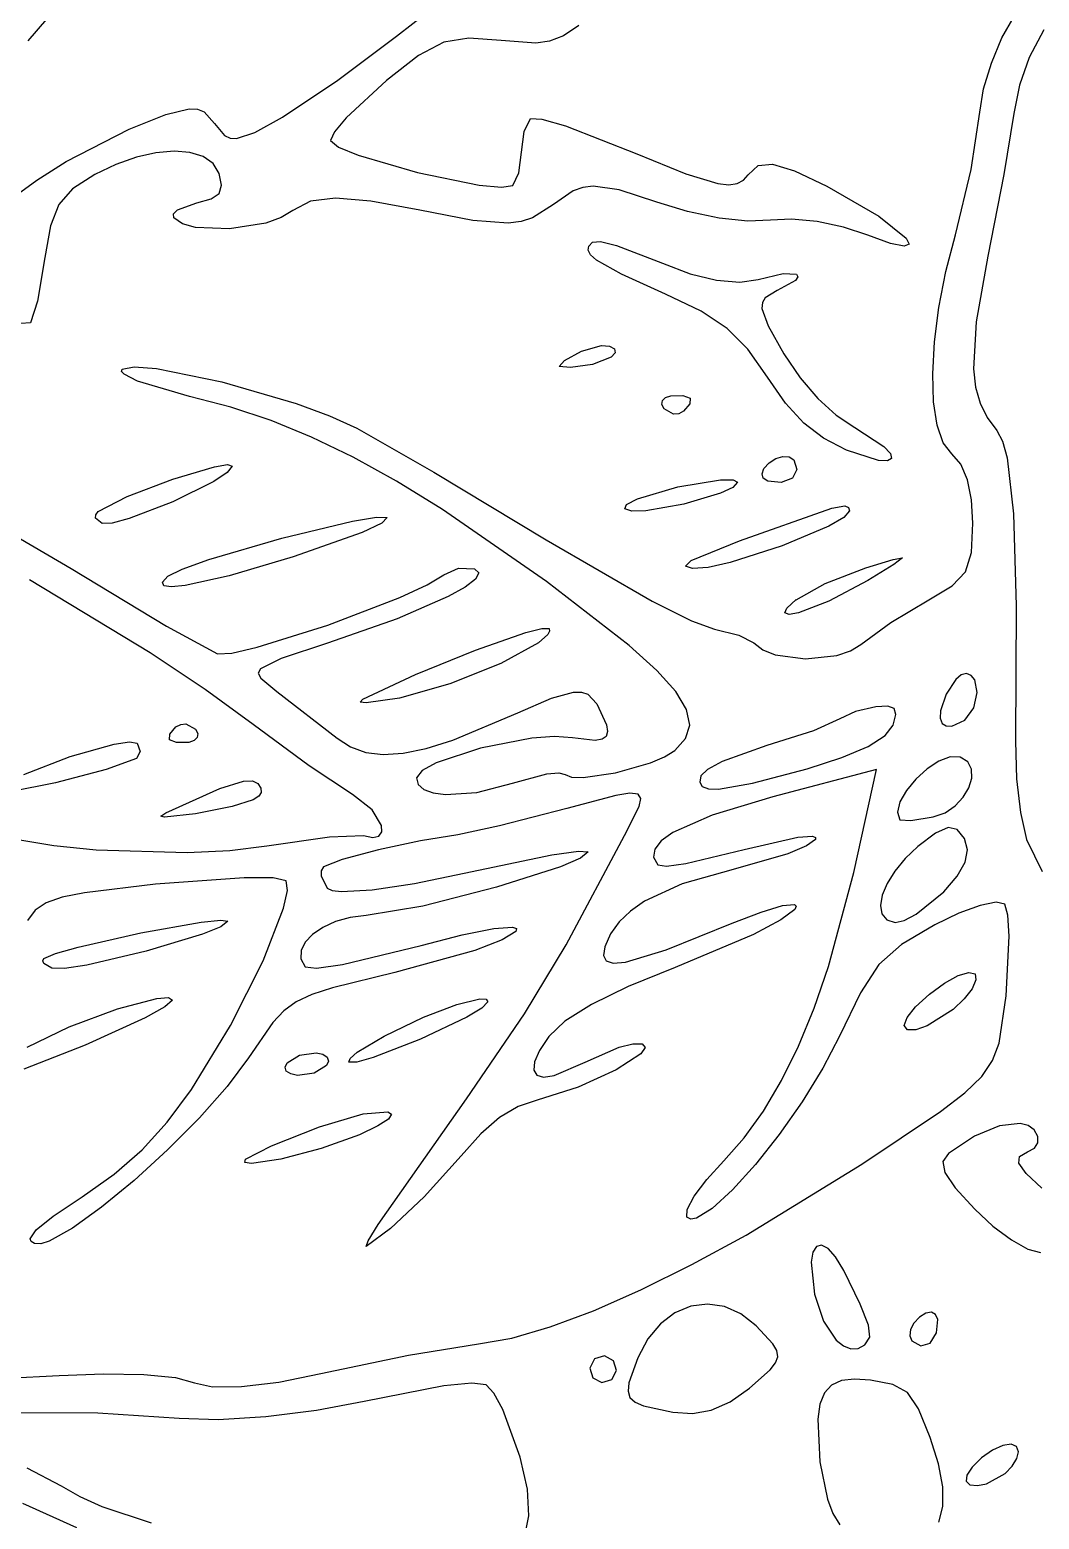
# Model space of a CAD drawing. Extents: x 9 to 1857, y 16 to 982.
# Drawn here: x 1386.2 to 1455.3, y 453.8 to 555.7 of the extents above; entities that cross this region are included whole.
import ezdxf

# ---------------------------------------------------------------- set-up
doc = ezdxf.new("R2010")
doc.units = 0

msp = doc.modelspace()

# ---------------------------------------------------------------- linework, layer by layer
at = {"layer": 'Layer 1'}
for p, q in [((1411.3149, 555.30193), (1413.550867, 557.020905)), ((1452.766241, 555.17572), (1453.6084, 556.63496)), ((1387.365025, 556.451355), (1386.086433, 554.97619)), ((1423.811121, 556.023428), (1422.748363, 555.328171)), ((1455.635574, 555.723432), (1454.631003, 553.84152)), ((1407.299337, 552.279354), (1411.3149, 555.30193)), ((1414.560375, 554.879704), (1412.840078, 553.964532)), ((1416.280709, 555.168376), (1414.560375, 554.879704)), ((1418.4916, 555.00218), (1416.280709, 555.168376)), ((1420.866445, 554.806285), (1418.4916, 555.00218)), ((1421.80769, 554.944476), (1420.866445, 554.806285)), ((1422.748363, 555.328171), (1421.80769, 554.944476)), ((1452.041625, 553.454986), (1452.766241, 555.17572)), ((1412.840078, 553.964532), (1410.6293, 552.25123)), ((1454.631003, 553.84152), (1453.953868, 551.944427)), ((1451.511822, 551.687574), (1452.041625, 553.454986)), ((1403.5291, 549.76119), (1407.299337, 552.279354)), ((1410.6293, 552.25123), (1407.88755, 549.703282)), ((1451.2541, 550.0883), (1451.511822, 551.687574)), ((1453.953868, 551.944427), (1453.5763, 549.99751)), ((1393.0219, 548.93363), (1395.529325, 549.939975)), ((1395.529325, 549.939975), (1397.14155, 550.325026)), ((1397.14155, 550.325026), (1397.705525, 550.290544)), ((1397.705525, 550.290544), (1398.157975, 550.107912)), ((1398.157975, 550.107912), (1398.878, 549.30776)), ((1401.62622, 548.701396), (1403.5291, 549.76119)), ((1407.88755, 549.703282), (1407.080403, 548.734764)), ((1420.063163, 548.770075), (1420.4971, 549.65669)), ((1420.4971, 549.65669), (1421.261581, 549.623822)), ((1421.261581, 549.623822), (1422.8892, 549.158531)), ((1450.666025, 546.178565), (1451.2541, 550.0883)), ((1453.5763, 549.99751), (1452.89875, 545.829668)), ((1388.719812, 546.709816), (1393.0219, 548.93363)), ((1398.878, 549.30776), (1399.552886, 548.499266)), ((1399.552886, 548.499266), (1399.933484, 548.317799)), ((1400.384887, 548.28895), (1401.62622, 548.701396)), ((1407.080403, 548.734764), (1406.8159, 548.14934)), ((1419.8816, 547.35228), (1420.063163, 548.770075)), ((1422.8892, 549.158531), (1427.7782, 547.24696)), ((1399.933484, 548.317799), (1400.384887, 548.28895)), ((1406.8159, 548.14934), (1407.354861, 547.705265)), ((1407.354861, 547.705265), (1408.698466, 547.151197)), ((1386.70158, 545.445695), (1388.719812, 546.709816)), ((1392.113519, 546.510257), (1390.6832, 545.81536)), ((1393.519517, 547.01006), (1392.113519, 546.510257)), ((1394.860685, 547.314407), (1393.519517, 547.01006)), ((1396.096513, 547.422932), (1394.860685, 547.314407)), ((1397.186488, 547.335274), (1396.096513, 547.422932)), ((1398.090102, 547.051068), (1397.186488, 547.335274)), ((1398.766842, 546.569952), (1398.090102, 547.051068)), ((1399.1762, 545.89156), (1398.766842, 546.569952)), ((1408.698466, 547.151197), (1412.7733, 545.966674)), ((1419.706875, 545.940174), (1419.8816, 547.35228)), ((1427.7782, 547.24696), (1431.123727, 545.864714)), ((1435.4004, 545.81329), (1436.067341, 546.440681)), ((1436.067341, 546.440681), (1437.05935, 546.538127)), ((1437.05935, 546.538127), (1438.568034, 546.077825)), ((1385.1177, 544.28354), (1386.70158, 545.445695)), ((1390.6832, 545.81536), (1389.158025, 544.836545)), ((1399.351595, 545.087491), (1399.1762, 545.89156)), ((1412.7733, 545.966674), (1416.987784, 545.102954)), ((1419.2893, 545.06722), (1419.706875, 545.940174)), ((1431.123727, 545.864714), (1433.312388, 545.202047)), ((1434.639505, 545.20342), (1435.072272, 545.435764)), ((1435.072272, 545.435764), (1435.4004, 545.81329)), ((1438.568034, 546.077825), (1440.785, 545.03197)), ((1449.5789, 541.69298), (1450.666025, 546.178565)), ((1452.89875, 545.829668), (1451.7994, 540.24068)), ((1389.158025, 544.836545), (1388.20435, 543.770826)), ((1398.645973, 544.160181), (1399.194263, 544.535871)), ((1399.194263, 544.535871), (1399.351595, 545.087491)), ((1416.987784, 545.102954), (1418.505952, 544.94989)), ((1418.505952, 544.94989), (1419.2893, 545.06722)), ((1423.427766, 544.708758), (1422.0695, 543.7807)), ((1424.085461, 544.94725), (1423.427766, 544.708758)), ((1424.79505, 545.036734), (1424.085461, 544.94725)), ((1426.568459, 544.772718), (1424.79505, 545.036734)), ((1429.1451, 543.9248), (1426.568459, 544.772718)), ((1433.312388, 545.202047), (1434.065181, 545.1232)), ((1434.065181, 545.1232), (1434.639505, 545.20342)), ((1440.785, 545.03197), (1444.334572, 542.983465)), ((1388.20435, 543.770826), (1387.6358, 542.30872)), ((1396.057342, 543.124296), (1396.339763, 543.408551)), ((1396.339763, 543.408551), (1397.6485, 543.8839)), ((1397.6485, 543.8839), (1398.645973, 544.160181)), ((1405.43793, 544.001378), (1404.2384, 543.36942)), ((1407.142463, 544.21265), (1405.43793, 544.001378)), ((1409.563039, 544.003307), (1407.142463, 544.21265)), ((1412.9107, 543.37342), (1409.563039, 544.003307)), ((1422.0695, 543.7807), (1420.639492, 542.856955)), ((1431.239803, 543.285746), (1429.1451, 543.9248)), ((1396.091, 542.85404), (1396.057342, 543.124296)), ((1396.669602, 542.455484), (1396.091, 542.85404)), ((1397.560498, 542.201015), (1396.669602, 542.455484)), ((1402.38072, 542.505934), (1399.905913, 542.100722)), ((1403.433359, 542.883345), (1402.38072, 542.505934)), ((1404.2384, 543.36942), (1403.433359, 542.883345)), ((1416.539914, 542.674656), (1412.9107, 543.37342)), ((1418.956238, 542.495387), (1416.539914, 542.674656)), ((1419.85951, 542.607233), (1418.956238, 542.495387)), ((1420.639492, 542.856955), (1419.85951, 542.607233)), ((1433.40375, 542.839736), (1431.239803, 543.285746)), ((1435.381847, 542.627308), (1433.40375, 542.839736)), ((1436.919, 542.689), (1435.381847, 542.627308)), ((1438.369456, 542.767917), (1436.919, 542.689)), ((1440.111625, 542.602342), (1438.369456, 542.767917)), ((1441.926431, 542.225669), (1440.111625, 542.602342)), ((1444.334572, 542.983465), (1446.2054, 541.478152)), ((1387.6358, 542.30872), (1387.266, 540.14074)), ((1399.905913, 542.100722), (1397.560498, 542.201015)), ((1443.5948, 541.67129), (1441.926431, 542.225669)), ((1445.144296, 541.099552), (1443.5948, 541.67129)), ((1446.2054, 541.478152), (1446.408471, 541.052177)), ((1448.927755, 539.184309), (1449.5789, 541.69298)), ((1424.433973, 540.636564), (1424.486715, 540.924797)), ((1424.604261, 540.319749), (1424.433973, 540.636564)), ((1424.486715, 540.924797), (1424.7358, 541.20346)), ((1425.024262, 539.955341), (1424.604261, 540.319749)), ((1424.7358, 541.20346), (1425.289297, 541.23479)), ((1424.7358, 541.20346), (1424.7358, 541.20346)), ((1425.289297, 541.23479), (1426.376325, 540.972214)), ((1426.376325, 540.972214), (1429.5227, 539.7554)), ((1446.068478, 540.909579), (1445.144296, 541.099552)), ((1446.408471, 541.052177), (1446.068478, 540.909579)), ((1387.266, 540.14074), (1386.7651, 537.154311)), ((1426.720145, 539.007698), (1425.024262, 539.955341)), ((1429.5227, 539.7554), (1431.414805, 539.028838)), ((1451.7994, 540.24068), (1450.990036, 535.747719)), ((1429.7351, 537.64154), (1426.720145, 539.007698)), ((1431.414805, 539.028838), (1433.221812, 538.584965)), ((1433.221812, 538.584965), (1434.817414, 538.445442)), ((1434.817414, 538.445442), (1436.0753, 538.63193)), ((1436.0753, 538.63193), (1437.787267, 539.0525)), ((1438.630077, 538.568678), (1437.3739, 537.88645)), ((1437.787267, 539.0525), (1438.703362, 538.994389)), ((1438.802487, 538.820541), (1438.630077, 538.568678)), ((1438.703362, 538.994389), (1438.802487, 538.820541)), ((1448.452027, 536.717479), (1448.927755, 539.184309)), ((1432.167644, 536.473592), (1429.7351, 537.64154)), ((1436.553517, 537.394347), (1436.369523, 537.073638)), ((1437.3739, 537.88645), (1436.553517, 537.394347)), ((1386.7651, 537.154311), (1386.2843, 535.68331)), ((1433.949975, 535.291086), (1432.167644, 536.473592)), ((1436.369523, 537.073638), (1436.340512, 536.664001)), ((1436.340512, 536.664001), (1436.760002, 535.460468)), ((1448.152813, 534.362269), (1448.452027, 536.717479)), ((1386.2843, 535.68331), (1384.954, 535.588302)), ((1435.369044, 533.859702), (1433.949975, 535.291086)), ((1436.760002, 535.460468), (1437.8371, 533.5488)), ((1450.990036, 535.747719), (1450.807888, 532.527465)), ((1448.031213, 532.188458), (1448.152813, 534.362269)), ((1422.820113, 533.096761), (1423.9755, 533.74217)), ((1423.9755, 533.74217), (1425.353462, 534.118737)), ((1423.9755, 533.74217), (1423.9755, 533.74217)), ((1426.023912, 533.311927), (1424.7335, 532.82695)), ((1425.353462, 534.118737), (1425.896058, 534.084282)), ((1425.896058, 534.084282), (1426.2419, 533.89466)), ((1426.291189, 533.60822), (1426.023912, 533.311927)), ((1426.2419, 533.89466), (1426.291189, 533.60822)), ((1436.7118, 531.94512), (1435.369044, 533.859702)), ((1437.8371, 533.5488), (1438.94548, 531.913146)), ((1392.511229, 532.344004), (1392.5532, 532.49478)), ((1392.68388, 532.154562), (1392.511229, 532.344004)), ((1392.5532, 532.49478), (1393.371408, 532.663198)), ((1393.371408, 532.663198), (1394.907698, 532.544005)), ((1394.907698, 532.544005), (1399.378312, 531.633049)), ((1422.467, 532.67447), (1422.820113, 533.096761)), ((1423.222775, 532.610606), (1422.467, 532.67447)), ((1424.7335, 532.82695), (1423.222775, 532.610606)), ((1448.088323, 530.265824), (1448.031213, 532.188458)), ((1450.807888, 532.527465), (1450.958415, 531.268994)), ((1393.597362, 531.69022), (1392.68388, 532.154562)), ((1397.1673, 530.63348), (1393.597362, 531.69022)), ((1399.378312, 531.633049), (1404.45262, 530.142446)), ((1437.941734, 530.179843), (1436.7118, 531.94512)), ((1438.94548, 531.913146), (1440.153937, 530.496325)), ((1450.958415, 531.268994), (1451.27342, 530.177968)), ((1399.979403, 529.895919), (1397.1673, 530.63348)), ((1404.45262, 530.142446), (1406.743528, 529.298694)), ((1429.487369, 530.090204), (1429.520075, 530.361218)), ((1429.520075, 530.361218), (1429.727494, 530.570097)), ((1429.727494, 530.570097), (1430.0947, 530.68727)), ((1430.0947, 530.68727), (1430.928588, 530.700548)), ((1430.0947, 530.68727), (1430.0947, 530.68727)), ((1430.928588, 530.700548), (1431.4267, 530.52349)), ((1431.401388, 530.129852), (1430.9764, 529.62286)), ((1431.4267, 530.52349), (1431.401388, 530.129852)), ((1439.19265, 528.815417), (1437.941734, 530.179843)), ((1440.153937, 530.496325), (1441.417877, 529.344644)), ((1448.325242, 528.664147), (1448.088323, 530.265824)), ((1451.27342, 530.177968), (1451.755463, 529.204145)), ((1402.742247, 528.978378), (1399.979403, 529.895919)), ((1406.743528, 529.298694), (1408.6182, 528.45273)), ((1429.6443, 529.78663), (1429.487369, 530.090204)), ((1430.292312, 529.428546), (1429.6443, 529.78663)), ((1430.651695, 529.45396), (1430.292312, 529.428546)), ((1430.9764, 529.62286), (1430.651695, 529.45396)), ((1441.417877, 529.344644), (1442.6927, 528.50441)), ((1451.755463, 529.204145), (1452.4071, 528.29728)), ((1405.514986, 527.850212), (1402.742247, 528.978378)), ((1408.6182, 528.45273), (1413.886587, 525.448392)), ((1440.553366, 527.769888), (1439.19265, 528.815417)), ((1442.6927, 528.50441), (1444.689541, 527.215065)), ((1448.743069, 527.453206), (1448.325242, 528.664147)), ((1452.4071, 528.29728), (1452.799747, 527.581704)), ((1408.356775, 526.480775), (1405.514986, 527.850212)), ((1442.1127, 526.9613), (1440.553366, 527.769888)), ((1444.689541, 527.215065), (1445.129397, 526.734816)), ((1449.3429, 526.70278), (1448.743069, 527.453206)), ((1452.799747, 527.581704), (1453.118408, 526.434443)), ((1411.326767, 524.839419), (1408.356775, 526.480775)), ((1436.473906, 525.707069), (1436.8225, 526.09016)), ((1436.8224, 526.09016), (1437.298364, 526.389942)), ((1436.8225, 526.09016), (1436.8224, 526.09016)), ((1437.298364, 526.389942), (1437.776437, 526.528831)), ((1437.776437, 526.528831), (1438.201017, 526.500052)), ((1438.201017, 526.500052), (1438.5165, 526.29683)), ((1438.5165, 526.29683), (1438.735437, 525.633215)), ((1444.325609, 526.246812), (1442.1127, 526.9613)), ((1444.93819, 526.226102), (1444.325609, 526.246812)), ((1445.2092, 526.396966), (1444.93819, 526.226102)), ((1445.129397, 526.734816), (1445.2092, 526.396966)), ((1449.941528, 526.006598), (1449.3429, 526.70278)), ((1453.118408, 526.434443), (1453.548587, 522.598145)), ((1396.007187, 524.96325), (1398.860142, 525.811978)), ((1399.724152, 525.425622), (1398.814908, 524.820116)), ((1398.860142, 525.811978), (1399.76219, 525.969597)), ((1400.0857, 525.87177), (1399.724152, 525.425622)), ((1399.76219, 525.969597), (1400.0857, 525.87177)), ((1413.886587, 525.448392), (1421.5627, 520.81201)), ((1436.342625, 525.341312), (1436.473906, 525.707069)), ((1436.431281, 525.034322), (1436.342625, 525.341312)), ((1436.7425, 524.82753), (1436.431281, 525.034322)), ((1438.4365, 525.03419), (1437.663412, 524.745363)), ((1438.735437, 525.633215), (1438.4365, 525.03419)), ((1450.39865, 524.926909), (1449.941528, 526.006598)), ((1392.900339, 523.791279), (1396.007187, 524.96325)), ((1398.814908, 524.820116), (1396.018738, 523.42422)), ((1414.484116, 522.895499), (1411.326767, 524.839419)), ((1427.809962, 523.628261), (1430.5865, 524.45538)), ((1430.5865, 524.45538), (1433.490362, 524.928051)), ((1430.5865, 524.45538), (1430.5865, 524.45538)), ((1433.506386, 524.01184), (1430.994137, 523.257029)), ((1433.490362, 524.928051), (1434.360552, 524.931543)), ((1434.333375, 524.407732), (1433.506386, 524.01184)), ((1434.6645, 524.76629), (1434.333375, 524.407732)), ((1434.360552, 524.931543), (1434.6645, 524.76629)), ((1437.663412, 524.745363), (1436.7425, 524.82753)), ((1450.687472, 523.55171), (1450.39865, 524.926909)), ((1390.9131, 522.76176), (1392.900339, 523.791279)), ((1396.018738, 523.42422), (1393.027998, 522.270454)), ((1426.9418, 522.93813), (1427.077527, 523.241177)), ((1427.077527, 523.241177), (1427.809962, 523.628261)), ((1430.994137, 523.257029), (1428.386395, 522.799808)), ((1434.8041, 520.75327), (1441.1227, 522.99563)), ((1441.1227, 522.99563), (1442.003337, 523.137262)), ((1442.003337, 523.137262), (1442.257052, 523.029135)), ((1442.257052, 523.029135), (1442.3334, 522.80983)), ((1450.7812, 521.969), (1450.687472, 523.55171)), ((1390.73175, 522.308344), (1390.740262, 522.537166)), ((1391.1735, 521.94519), (1390.73175, 522.308344)), ((1390.740262, 522.537166), (1390.9131, 522.76176)), ((1390.9131, 522.76176), (1390.9131, 522.76176)), ((1391.875544, 521.967611), (1391.1735, 521.94519)), ((1393.027998, 522.270454), (1391.875544, 521.967611)), ((1403.468, 520.935574), (1408.315697, 522.100581)), ((1408.315697, 522.100581), (1409.956483, 522.375634)), ((1410.313194, 521.966176), (1408.97445, 521.332607)), ((1409.956483, 522.375634), (1410.6865, 522.34181)), ((1410.6865, 522.34181), (1410.313194, 521.966176)), ((1421.5975, 517.97738), (1414.484116, 522.895499)), ((1427.440039, 522.775904), (1426.9418, 522.93813)), ((1428.386395, 522.799808), (1427.440039, 522.775904)), ((1441.932989, 522.352824), (1440.916422, 521.757116)), ((1442.3334, 522.80983), (1441.932989, 522.352824)), ((1450.675447, 519.955593), (1450.7812, 521.969)), ((1453.548587, 522.598145), (1453.727273, 516.294939)), ((1384.655409, 521.427479), (1389.0622, 518.85507)), ((1408.97445, 521.332607), (1404.2459, 519.64554)), ((1440.916422, 521.757116), (1437.728825, 520.4054)), ((1398.475778, 519.470257), (1403.468, 520.935574)), ((1421.5627, 520.81201), (1428.820162, 516.626375)), ((1431.482162, 519.395289), (1434.8041, 520.75327)), ((1437.728825, 520.4054), (1434.158616, 519.266294)), ((1434.8041, 520.75327), (1434.8041, 520.75327)), ((1450.266825, 518.634458), (1450.675447, 519.955593)), ((1396.654336, 518.819817), (1398.475778, 519.470257)), ((1404.2459, 519.64554), (1399.865667, 518.364872)), ((1431.108208, 519.021216), (1431.482162, 519.395289)), ((1431.5938, 518.85141), (1431.108208, 519.021216)), ((1432.663783, 518.936348), (1431.5938, 518.85141)), ((1434.158616, 519.266294), (1432.663783, 518.936348)), ((1440.66575, 517.837931), (1443.4375, 518.91057)), ((1443.4375, 518.91057), (1445.308975, 519.483648)), ((1445.365525, 519.124548), (1443.5767, 518.02663)), ((1445.308975, 519.483648), (1445.9473, 519.582598)), ((1445.9473, 519.582598), (1445.365525, 519.124548)), ((1394.468945, 513.09053), (1386.199763, 518.083228)), ((1389.0622, 518.85507), (1395.585788, 514.918094)), ((1395.306324, 517.917559), (1395.6714, 518.32813)), ((1395.397114, 517.678309), (1395.306324, 517.917559)), ((1395.6714, 518.3281), (1396.654336, 518.819817)), ((1395.6714, 518.32813), (1395.6714, 518.3281)), ((1399.865667, 518.364872), (1396.855638, 517.699842)), ((1413.425536, 517.736117), (1414.5704, 518.42781)), ((1414.5704, 518.42781), (1415.5782, 518.873536)), ((1415.5782, 518.873536), (1416.661, 518.83501)), ((1416.74007, 518.131461), (1416.023454, 517.582152)), ((1416.661, 518.83501), (1416.967024, 518.556402)), ((1416.967024, 518.556402), (1416.74007, 518.131461)), ((1427.260212, 513.596421), (1421.5975, 517.97738)), ((1443.5767, 518.02663), (1440.914997, 516.614692)), ((1449.360466, 517.666395), (1450.266825, 518.634458)), ((1395.921106, 517.606897), (1395.397114, 517.678309)), ((1396.855638, 517.699842), (1395.921106, 517.606897)), ((1406.6258, 514.98847), (1411.552391, 516.873931)), ((1414.860488, 516.930437), (1411.368761, 515.407652)), ((1411.552391, 516.873931), (1413.425536, 517.736117)), ((1416.023454, 517.582152), (1414.860488, 516.930437)), ((1438.6683, 516.72417), (1440.66575, 517.837931)), ((1447.7615, 516.71221), (1449.360466, 517.666395)), ((1428.820162, 516.626375), (1431.514605, 515.282753)), ((1437.911566, 515.817425), (1438.046194, 516.14707)), ((1438.046194, 516.14707), (1438.6729, 516.7249)), ((1438.6729, 516.7249), (1438.6683, 516.72417)), ((1440.914997, 516.614692), (1438.842775, 515.82949)), ((1445.158075, 515.16511), (1447.7615, 516.71221)), ((1453.727273, 516.294939), (1453.6841, 507.03138)), ((1395.585788, 514.918094), (1399.0832, 513.02588)), ((1401.799709, 513.472196), (1406.6258, 514.98847)), ((1411.368761, 515.407652), (1406.6114, 513.73882)), ((1431.514605, 515.282753), (1433.0822, 514.70574)), ((1438.200073, 515.717665), (1437.911566, 515.817425)), ((1438.842775, 515.82949), (1438.200073, 515.717665)), ((1443.0993, 513.66094), (1445.158075, 515.16511)), ((1416.734025, 513.27302), (1420.1731, 514.468251)), ((1420.1731, 514.468251), (1421.272929, 514.749465)), ((1421.68765, 514.34042), (1421.033103, 513.771949)), ((1421.272929, 514.749465), (1421.7635, 514.74539)), ((1421.805251, 514.566756), (1421.68765, 514.34042)), ((1421.7635, 514.74539), (1421.805251, 514.566756)), ((1433.0822, 514.70574), (1434.751813, 514.30217)), ((1434.751813, 514.30217), (1435.7762, 513.7639)), ((1398.229832, 510.575992), (1394.468945, 513.09053)), ((1399.0832, 513.02588), (1400.052189, 513.071495)), ((1400.052189, 513.071495), (1401.799709, 513.472196)), ((1406.6114, 513.73882), (1403.437083, 512.691409)), ((1412.622987, 511.605822), (1416.734025, 513.27302)), ((1421.033103, 513.771949), (1418.457575, 512.36292)), ((1429.144647, 511.882464), (1427.260212, 513.596421)), ((1435.7762, 513.7639), (1436.389655, 513.295567)), ((1436.389655, 513.295567), (1437.233803, 512.955337)), ((1437.233803, 512.955337), (1439.325325, 512.663245)), ((1439.325325, 512.663245), (1441.473059, 512.89574)), ((1441.473059, 512.89574), (1442.387473, 513.211245)), ((1442.387473, 513.211245), (1443.0993, 513.66094)), ((1402.017737, 511.997595), (1401.864581, 511.686346)), ((1403.437083, 512.691409), (1402.017737, 511.997595)), ((1418.457575, 512.36292), (1414.976234, 510.955136)), ((1430.44035, 510.430027), (1429.144647, 511.882464)), ((1401.864581, 511.686346), (1402.028248, 511.347168)), ((1402.028248, 511.347168), (1403.1435, 510.42992)), ((1409.0167, 509.91278), (1412.622987, 511.605822)), ((1414.976234, 510.955136), (1411.5284, 509.98543)), ((1449.6054, 511.268356), (1448.937925, 510.262764)), ((1449.974605, 511.570883), (1449.6054, 511.268356)), ((1450.3301, 511.66325), (1449.974605, 511.570883)), ((1450.665013, 511.53451), (1450.3301, 511.66325)), ((1450.897439, 511.247855), (1450.665013, 511.53451)), ((1451.060462, 510.362264), (1450.897439, 511.247855)), ((1401.5045, 508.18368), (1398.229832, 510.575992)), ((1403.1435, 510.42992), (1407.2557, 507.24242)), ((1408.828175, 509.715132), (1409.0167, 509.91273)), ((1409.0167, 509.91273), (1409.0167, 509.91278)), ((1411.5284, 509.98543), (1409.2389, 509.662977)), ((1419.632, 508.98436), (1421.923108, 509.974533)), ((1421.923108, 509.974533), (1423.445137, 510.388787)), ((1423.445137, 510.388787), (1423.983821, 510.38728)), ((1423.983821, 510.38728), (1424.409523, 510.250595)), ((1424.409523, 510.250595), (1425.0277, 509.58343)), ((1431.179234, 509.196991), (1430.44035, 510.430027)), ((1448.937925, 510.262764), (1448.551812, 509.10636)), ((1450.83043, 509.329408), (1451.060462, 510.362264)), ((1409.2389, 509.662977), (1408.828175, 509.715132)), ((1415.172705, 507.11085), (1419.632, 508.98436)), ((1425.0277, 509.58343), (1425.68848, 508.164825)), ((1431.393212, 508.141235), (1431.179234, 509.196991)), ((1442.73775, 509.076443), (1441.677, 508.55688)), ((1444.1387, 509.39931), (1442.73775, 509.076443)), ((1444.959502, 509.437442), (1444.1387, 509.39931)), ((1445.392638, 509.281175), (1444.959502, 509.437442)), ((1445.3259, 508.14181), (1445.495605, 508.869601)), ((1445.495605, 508.869601), (1445.392638, 509.281175)), ((1448.551812, 509.10636), (1448.53431, 508.615318)), ((1450.2186, 508.47222), (1450.83043, 509.329408)), ((1395.803525, 507.514645), (1396.2286, 508.02164)), ((1396.2286, 508.02164), (1396.553261, 508.190535)), ((1396.2286, 508.02164), (1396.2286, 508.02164)), ((1396.553261, 508.190535), (1396.912637, 508.215949)), ((1396.912637, 508.215949), (1397.5606, 507.85786)), ((1397.5606, 507.85786), (1397.717714, 507.554315)), ((1405.35845, 505.344698), (1401.5045, 508.18368)), ((1425.68848, 508.164825), (1425.769182, 507.69175)), ((1431.114197, 507.220638), (1431.393212, 508.141235)), ((1439.866075, 507.748689), (1436.6612, 506.7322)), ((1441.677, 508.55688), (1439.866075, 507.748689)), ((1444.778011, 507.420341), (1445.3259, 508.14181)), ((1448.53431, 508.615318), (1448.6712, 508.25903)), ((1448.6712, 508.25903), (1448.955689, 508.079809)), ((1448.955689, 508.079809), (1449.342262, 508.060266)), ((1449.342262, 508.060266), (1450.2186, 508.47225)), ((1450.2186, 508.47225), (1450.2186, 508.47222)), ((1388.980162, 505.981219), (1392.000692, 506.841664)), ((1392.000692, 506.841664), (1393.0475, 506.999128)), ((1393.0475, 506.999128), (1393.5673, 506.9014)), ((1393.5673, 506.9014), (1393.776437, 506.330663)), ((1395.7782, 507.12099), (1395.803525, 507.514645)), ((1396.276387, 506.943933), (1395.7782, 507.12099)), ((1397.1102, 506.95721), (1396.276387, 506.943933)), ((1397.477842, 507.074455), (1397.1102, 506.95721)), ((1397.685237, 507.283335), (1397.477842, 507.074455)), ((1397.717714, 507.554315), (1397.685237, 507.283335)), ((1407.2557, 507.24242), (1408.178385, 506.645525)), ((1413.358088, 506.543977), (1415.172705, 507.11085)), ((1420.585103, 507.245195), (1417.066275, 506.569872)), ((1422.149099, 507.360637), (1420.585103, 507.245195)), ((1423.3814, 507.27615), (1422.149099, 507.360637)), ((1424.924214, 507.093683), (1423.3814, 507.27615)), ((1425.39441, 507.16649), (1424.924214, 507.093683)), ((1425.673612, 507.362409), (1425.39441, 507.16649)), ((1425.769182, 507.69175), (1425.673612, 507.362409)), ((1430.3741, 506.39308), (1431.114197, 507.220638)), ((1436.6612, 506.7322), (1433.607162, 505.643643)), ((1443.596513, 506.672825), (1444.778011, 507.420341)), ((1453.6841, 507.03138), (1453.758402, 504.467539)), ((1385.813927, 504.760195), (1388.980162, 505.981219)), ((1393.5313, 505.86125), (1391.447752, 505.089673)), ((1393.776437, 506.330663), (1393.5313, 505.86125)), ((1408.178385, 506.645525), (1409.220477, 506.273083)), ((1409.220477, 506.273083), (1410.411464, 506.129244)), ((1410.411464, 506.129244), (1411.780837, 506.218159)), ((1411.780837, 506.218159), (1413.358088, 506.543977)), ((1417.066275, 506.569872), (1414.033409, 505.560871)), ((1428.698987, 505.551131), (1429.677577, 505.963372)), ((1429.677577, 505.963372), (1430.3741, 506.39308)), ((1439.43, 505.149), (1441.805733, 505.911599)), ((1441.805733, 505.911599), (1443.596513, 506.672825)), ((1448.448666, 505.669726), (1447.640138, 505.134084)), ((1449.227123, 505.968215), (1448.448666, 505.669726)), ((1449.9004, 505.95112), (1449.227123, 505.968215)), ((1450.428897, 505.620686), (1449.9004, 505.95112)), ((1391.447752, 505.089673), (1387.993437, 504.195841)), ((1408.3136, 503.39724), (1405.35845, 505.344698)), ((1413.076867, 505.028331), (1412.695, 504.52888)), ((1414.033409, 505.560871), (1413.076867, 505.028331)), ((1419.2729, 504.17165), (1421.62185, 504.80594)), ((1421.62185, 504.80594), (1422.440366, 504.873431)), ((1422.440366, 504.873431), (1422.8644, 504.74921)), ((1422.8644, 504.74921), (1423.300261, 504.567382)), ((1424.092662, 504.542811), (1426.32135, 504.872246)), ((1426.32135, 504.872246), (1428.698987, 505.551131)), ((1432.1585, 504.66256), (1432.092931, 504.22577)), ((1432.608289, 505.105712), (1432.1585, 504.66256)), ((1433.607162, 505.643643), (1432.608289, 505.105712)), ((1435.685347, 504.157237), (1439.43, 505.149)), ((1444.1812, 505.10108), (1437.0843, 503.22879)), ((1439.43, 505.149), (1439.43, 505.149)), ((1442.6157, 498.06072), (1444.1812, 505.10108)), ((1447.640138, 505.134084), (1446.87665, 504.439717)), ((1450.688391, 505.121798), (1450.428897, 505.620686)), ((1450.705095, 504.512852), (1450.688391, 505.121798)), ((1387.993437, 504.195841), (1384.87773, 503.574081)), ((1395.5351, 502.13185), (1399.2384, 503.79956)), ((1399.2384, 503.79956), (1400.849425, 504.310056)), ((1400.849425, 504.310056), (1401.459262, 504.320712)), ((1401.459262, 504.320712), (1401.8255, 504.15285)), ((1401.8255, 504.15285), (1402.03149, 503.825516)), ((1402.03149, 503.825516), (1402.061041, 503.534333)), ((1412.695, 504.52888), (1412.804324, 504.071862)), ((1412.804324, 504.071862), (1413.200895, 503.728126)), ((1413.200895, 503.728126), (1413.842934, 503.499939)), ((1416.824073, 503.531364), (1419.2729, 504.17165)), ((1423.300261, 504.567382), (1424.092662, 504.542811)), ((1432.092931, 504.22577), (1432.254553, 503.927724)), ((1432.254553, 503.927724), (1432.668986, 503.770134)), ((1432.668986, 503.770134), (1433.36185, 503.754714)), ((1433.36185, 503.754714), (1435.685347, 504.157237)), ((1446.233312, 503.665057), (1445.785234, 502.888532)), ((1446.87665, 504.439717), (1446.233312, 503.665057)), ((1450.114996, 503.198385), (1450.505225, 503.852249)), ((1450.505225, 503.852249), (1450.705095, 504.512852)), ((1453.758402, 504.467539), (1454.025238, 502.153514)), ((1401.5217, 503.026686), (1400.069234, 502.562436)), ((1401.896871, 503.270868), (1401.5217, 503.026686)), ((1402.061041, 503.534333), (1401.896871, 503.270868)), ((1409.650116, 502.330891), (1408.3136, 503.39724)), ((1413.842934, 503.499939), (1414.688662, 503.389571)), ((1414.688662, 503.389571), (1416.824073, 503.531364)), ((1426.337569, 503.316766), (1422.991, 502.43712)), ((1427.304925, 503.474777), (1426.337569, 503.316766)), ((1427.863175, 503.415785), (1427.304925, 503.474777)), ((1428.058453, 503.117942), (1427.863175, 503.415785)), ((1427.936894, 502.559402), (1428.058453, 503.117942)), ((1437.0843, 503.22879), (1432.937619, 501.975448)), ((1445.785234, 502.888532), (1445.607527, 502.188574)), ((1448.868318, 502.144473), (1449.560622, 502.60966)), ((1449.560622, 502.60966), (1450.114996, 503.198385)), ((1395.187825, 501.91637), (1395.5351, 502.13181)), ((1395.454875, 501.833684), (1395.187825, 501.91637)), ((1397.5654, 502.07411), (1395.454875, 501.833684)), ((1395.5351, 502.13181), (1395.5351, 502.13185)), ((1400.069234, 502.562436), (1397.5654, 502.07411)), ((1410.287125, 501.255396), (1409.650116, 502.330891)), ((1422.991, 502.43712), (1418.385313, 501.240343)), ((1426.9278, 500.57284), (1427.936894, 502.559402)), ((1432.937619, 501.975448), (1430.247325, 500.785683)), ((1445.607527, 502.188574), (1445.7753, 501.64361)), ((1445.7753, 501.64361), (1446.519825, 501.620269)), ((1446.519825, 501.620269), (1448.0643, 501.86122)), ((1448.0643, 501.86122), (1448.868318, 502.144473)), ((1448.0643, 501.86122), (1448.0643, 501.86122)), ((1454.025238, 502.153514), (1454.447005, 500.316127)), ((1406.734688, 500.497619), (1409.0652, 500.57135)), ((1409.0652, 500.57135), (1409.713723, 500.442245)), ((1410.125272, 500.544351), (1410.312266, 500.830968)), ((1410.312266, 500.830968), (1410.287125, 501.255396)), ((1415.5134, 500.63173), (1412.978666, 500.219186)), ((1418.385313, 501.240343), (1415.5134, 500.63173)), ((1422.9403, 493.10906), (1426.9278, 500.57284)), ((1430.247325, 500.785683), (1429.445534, 500.212999)), ((1448.220244, 500.737779), (1447.0107, 499.82988)), ((1449.079575, 501.118542), (1448.220244, 500.737779)), ((1449.701194, 500.99144), (1449.079575, 501.118542)), ((1450.1976, 500.37574), (1449.701194, 500.99144)), ((1385.410434, 500.307978), (1387.873215, 499.899695)), ((1387.873215, 499.899695), (1390.75995, 499.604715)), ((1390.75995, 499.604715), (1396.987716, 499.417565)), ((1396.987716, 499.417565), (1399.919964, 499.556845)), ((1399.919964, 499.556845), (1402.4586, 499.87233)), ((1402.4586, 499.87233), (1406.734688, 500.497619)), ((1410.086425, 499.591295), (1407.608672, 498.932969)), ((1409.713723, 500.442245), (1410.125272, 500.544351)), ((1412.978666, 500.219186), (1410.086425, 499.591295)), ((1429.004494, 499.65424), (1428.923088, 499.108749)), ((1429.445534, 500.212999), (1429.004494, 499.65424)), ((1431.132188, 498.656256), (1435.1155, 499.61433)), ((1435.1155, 499.61433), (1438.796638, 500.469778)), ((1439.385113, 499.865935), (1438.115925, 499.334511)), ((1438.796638, 500.469778), (1439.78913, 500.525743)), ((1440.0024, 500.30371), (1439.385113, 499.865935)), ((1439.78913, 500.525743), (1440.003191, 500.45089)), ((1440.003191, 500.45089), (1440.0024, 500.30371)), ((1447.0107, 499.82988), (1446.13098, 499.004038)), ((1450.40827, 499.608613), (1450.1976, 500.37574)), ((1450.244363, 498.74649), (1450.40827, 499.608613)), ((1454.447005, 500.316127), (1454.9861, 499.1822)), ((1407.608672, 498.932969), (1406.3174, 498.42912)), ((1415.9447, 498.00366), (1421.965913, 499.263508)), ((1421.965913, 499.263508), (1423.785486, 499.518444)), ((1423.911457, 499.034863), (1422.539188, 498.446803)), ((1423.785486, 499.518444), (1424.4394, 499.45969)), ((1424.4394, 499.45969), (1423.911457, 499.034863)), ((1428.923088, 499.108749), (1429.2002, 498.57587)), ((1429.2002, 498.57587), (1429.812686, 498.489284)), ((1429.812686, 498.489284), (1431.132188, 498.656256)), ((1438.115925, 499.334511), (1434.3621, 498.25906)), ((1446.13098, 499.004038), (1445.422556, 498.146148)), ((1449.705173, 497.787557), (1450.244363, 498.74649)), ((1454.9861, 499.1822), (1455.51457, 498.128436)), ((1400.9088, 497.691803), (1394.8292, 497.24288)), ((1402.885438, 497.674762), (1400.9088, 497.691803)), ((1403.7625, 497.48608), (1402.885438, 497.674762)), ((1406.164795, 498.171075), (1406.162988, 497.811093)), ((1406.162988, 497.811093), (1406.5776, 496.97603)), ((1406.3174, 498.42912), (1406.164795, 498.171075)), ((1412.561264, 497.298466), (1415.9447, 498.00366)), ((1422.539188, 498.446803), (1418.166525, 497.039779)), ((1434.3621, 498.25906), (1430.882055, 497.276152)), ((1440.899402, 491.616022), (1442.6157, 498.06072)), ((1445.422556, 498.146148), (1444.897704, 497.297308)), ((1448.79, 496.73), (1449.705173, 497.787557)), ((1389.966928, 496.655721), (1388.431926, 496.355048)), ((1394.8292, 497.24288), (1389.966928, 496.655721)), ((1403.596291, 495.610047), (1403.859685, 496.820591)), ((1403.859685, 496.820591), (1403.7625, 497.48608)), ((1406.5776, 496.97603), (1406.916736, 496.818401)), ((1406.916736, 496.818401), (1407.570355, 496.750939)), ((1407.570355, 496.750939), (1409.667363, 496.869655)), ((1409.667363, 496.869655), (1412.561264, 497.298466)), ((1418.166525, 497.039779), (1413.131125, 495.756203)), ((1430.882055, 497.276152), (1428.301588, 496.091499)), ((1444.5687, 496.498619), (1444.447821, 495.79118)), ((1444.897704, 497.297308), (1444.5687, 496.498619)), ((1446.902963, 495.201138), (1448.79, 496.73004)), ((1448.79, 496.73004), (1448.79, 496.73)), ((1386.590483, 495.467959), (1386.058559, 494.772919)), ((1387.344025, 495.977231), (1386.590483, 495.467959)), ((1388.431926, 496.355048), (1387.344025, 495.977231)), ((1402.191475, 492.003775), (1403.596291, 495.610047)), ((1413.131125, 495.756203), (1409.2427, 495.11366)), ((1428.301588, 496.091499), (1427.329134, 495.411717)), ((1436.273027, 495.343429), (1437.742263, 495.780523)), ((1438.5814, 495.52229), (1437.619853, 494.804667)), ((1437.742263, 495.780523), (1438.558642, 495.850555)), ((1438.558642, 495.850555), (1438.678022, 495.738162)), ((1438.678022, 495.738162), (1438.5814, 495.52229)), ((1444.447821, 495.79118), (1444.547344, 495.21609)), ((1451.269938, 495.799898), (1449.820717, 495.270791)), ((1452.366864, 496.015245), (1451.269938, 495.799898)), ((1452.9547, 495.87099), (1452.366864, 496.015245)), ((1453.173119, 495.122613), (1452.9547, 495.87099)), ((1393.83455, 493.91791), (1397.958731, 494.651644)), ((1397.958731, 494.651644), (1399.29054, 494.79394)), ((1399.29054, 494.79394), (1399.7806, 494.7146)), ((1399.7806, 494.7146), (1399.293307, 494.338659)), ((1407.146897, 494.689506), (1406.280642, 494.294367)), ((1408.145054, 494.971729), (1407.146897, 494.689506)), ((1409.2427, 495.11366), (1408.145054, 494.971729)), ((1426.558102, 494.667339), (1425.980665, 493.853643)), ((1427.329134, 495.411717), (1426.558102, 494.667339)), ((1429.786881, 492.759042), (1434.2917, 494.57051)), ((1434.2917, 494.57051), (1436.273027, 495.343429)), ((1437.619853, 494.804667), (1435.756075, 493.814531)), ((1444.547344, 495.21609), (1444.879545, 494.814451)), ((1444.879545, 494.814451), (1445.4567, 494.62736)), ((1445.4567, 494.62736), (1446.070045, 494.760365)), ((1448.176, 494.47377), (1445.89672, 493.121932)), ((1446.070045, 494.760365), (1446.902963, 495.201138)), ((1449.820717, 495.270791), (1448.176, 494.47377)), ((1453.2646, 493.693062), (1453.173119, 495.122613)), ((1389.537419, 492.944941), (1393.83455, 493.91791)), ((1398.042872, 493.828844), (1394.19725, 492.660189)), ((1399.293307, 494.338659), (1398.042872, 493.828844)), ((1405.5787, 493.813691), (1405.073483, 493.274855)), ((1406.280642, 494.294367), (1405.5787, 493.813691)), ((1413.0153, 493.04781), (1415.82028, 493.778754)), ((1415.82028, 493.778754), (1417.976538, 494.205659)), ((1418.55018, 493.443485), (1416.676238, 492.719106)), ((1417.976538, 494.205659), (1419.271552, 494.296629)), ((1419.4928, 494.01977), (1418.55018, 493.443485)), ((1419.271552, 494.296629), (1419.529679, 494.206172)), ((1419.529679, 494.206172), (1419.4928, 494.01977)), ((1425.980665, 493.853643), (1425.589, 492.96591)), ((1435.756075, 493.814531), (1430.3962, 491.53948)), ((1453.0537, 489.61195), (1453.2646, 493.693062)), ((1387.1967, 492.16428), (1387.989423, 492.503601)), ((1387.989423, 492.503601), (1389.537419, 492.944941)), ((1394.19725, 492.660189), (1390.133078, 491.713824)), ((1404.797403, 492.705236), (1404.782871, 492.132212)), ((1405.073483, 493.274855), (1404.797403, 492.705236)), ((1407.620588, 491.745241), (1413.0153, 493.04781)), ((1416.676238, 492.719106), (1411.2202, 491.1966)), ((1420.0781, 488.367319), (1422.9403, 493.10906)), ((1425.589, 492.96591), (1425.492159, 492.375883)), ((1426.9939, 491.91712), (1429.786881, 492.759042)), ((1445.89672, 493.121932), (1444.343038, 491.744184)), ((1387.11053, 492.004631), (1387.1967, 492.16428)), ((1387.184213, 491.825219), (1387.11053, 492.004631)), ((1387.7397, 491.49494), (1387.184213, 491.825219)), ((1387.1967, 492.16428), (1387.1967, 492.16428)), ((1388.609456, 491.481873), (1387.7397, 491.49494)), ((1390.133078, 491.713824), (1388.609456, 491.481873)), ((1399.955472, 487.567231), (1402.191475, 492.003775)), ((1404.782871, 492.132212), (1405.0623, 491.58316)), ((1405.0623, 491.58316), (1405.856405, 491.497609)), ((1405.856405, 491.497609), (1407.620588, 491.745241)), ((1425.492159, 492.375883), (1425.674144, 492.000743)), ((1425.674144, 492.000743), (1426.164782, 491.845988)), ((1426.164782, 491.845988), (1426.9939, 491.91712)), ((1430.3962, 491.53948), (1427.186314, 490.245875)), ((1439.911922, 488.763697), (1440.899402, 491.616022)), ((1444.343038, 491.744184), (1443.071411, 489.822549)), ((1411.2202, 491.1966), (1406.937275, 490.160054)), ((1447.8068, 489.72258), (1448.833773, 490.478758)), ((1448.833773, 490.478758), (1449.763087, 490.9914)), ((1449.763087, 490.9914), (1450.492583, 491.215157)), ((1450.492583, 491.215157), (1450.9201, 491.10468)), ((1450.983594, 490.692757), (1450.722075, 490.095771)), ((1450.9201, 491.10468), (1450.983594, 490.692757)), ((1392.222325, 488.710074), (1394.917684, 489.42728)), ((1394.917684, 489.42728), (1395.724193, 489.495295)), ((1395.724193, 489.495295), (1396.0012, 489.31504)), ((1405.533663, 489.706908), (1404.4653, 489.205883)), ((1406.937275, 490.160054), (1405.533663, 489.706908)), ((1415.45485, 489.022591), (1417.027331, 489.404616)), ((1417.027331, 489.404616), (1417.451591, 489.377234)), ((1417.451591, 489.377234), (1417.5842, 489.18777)), ((1427.186314, 490.245875), (1424.663588, 489.024207)), ((1443.071411, 489.822549), (1441.6383, 486.83905)), ((1446.854181, 488.845482), (1447.8068, 489.72258)), ((1447.8068, 489.72258), (1447.8068, 489.72258)), ((1450.184744, 489.39372), (1449.4208, 488.6666)), ((1450.722075, 490.095771), (1450.184744, 489.39372)), ((1452.571806, 486.37379), (1453.0537, 489.61195)), ((1388.927453, 487.490688), (1392.222325, 488.710074)), ((1395.471512, 488.850762), (1394.116031, 488.105546)), ((1396.0012, 489.31504), (1395.471512, 488.850762)), ((1403.6147, 488.588503), (1402.864375, 487.786295)), ((1404.4653, 489.205883), (1403.6147, 488.588503)), ((1413.168744, 488.140619), (1415.45485, 489.022591)), ((1416.1233, 482.56126), (1420.0781, 488.367319)), ((1417.172908, 488.773027), (1416.12902, 488.151862)), ((1417.5842, 489.18777), (1417.172908, 488.773027)), ((1424.663588, 489.024207), (1422.843442, 487.882862)), ((1438.839763, 486.161482), (1439.911922, 488.763697)), ((1446.26595, 488.114065), (1446.854181, 488.845482)), ((1449.4208, 488.6666), (1447.6455, 487.547634)), ((1386.0454, 486.09639), (1388.927453, 487.490688)), ((1394.116031, 488.105546), (1390.0052, 486.228388)), ((1397.2957, 483.20038), (1399.955472, 487.567231)), ((1402.864375, 487.786295), (1401.1946, 485.3535)), ((1410.471, 486.85762), (1413.168744, 488.140619)), ((1416.12902, 488.151862), (1412.963887, 486.645659)), ((1422.843442, 487.882862), (1421.7413, 486.83022)), ((1446.073344, 487.577393), (1446.26595, 488.114065)), ((1446.3076, 487.28453), (1446.073344, 487.577393)), ((1447.6455, 487.547634), (1446.870791, 487.286423)), ((1408.642175, 485.750179), (1410.471, 486.85762)), ((1412.963887, 486.645659), (1409.729661, 485.379933)), ((1410.471, 486.85762), (1410.471, 486.85762)), ((1421.7413, 486.83022), (1421.110557, 485.862643)), ((1426.56195, 486.094321), (1427.504641, 486.327799)), ((1427.504641, 486.327799), (1428.1277, 486.3201)), ((1428.1277, 486.3201), (1428.333542, 486.063471)), ((1441.6383, 486.83905), (1440.510537, 484.646539)), ((1446.870791, 487.286423), (1446.3076, 487.28453)), ((1452.12298, 485.181322), (1452.571806, 486.37379)), ((1390.0052, 486.228388), (1385.823719, 484.595733)), ((1401.1946, 485.3535), (1399.742516, 483.398265)), ((1403.838825, 485.029194), (1404.6808, 485.54294)), ((1404.6808, 485.54294), (1405.820175, 485.697473)), ((1404.6808, 485.54294), (1404.6808, 485.54294)), ((1405.820175, 485.697473), (1406.282519, 485.604705)), ((1406.282519, 485.604705), (1406.5898, 485.40463)), ((1406.5898, 485.40463), (1406.675737, 485.129896)), ((1408.0672, 485.06546), (1408.158506, 485.325577)), ((1408.158506, 485.325577), (1408.642175, 485.750179)), ((1409.729661, 485.379933), (1408.599406, 485.059367)), ((1421.110557, 485.862643), (1420.771867, 485.092315)), ((1424.2294, 485.06818), (1426.56195, 486.094321)), ((1428.049473, 485.648857), (1426.361588, 484.53346)), ((1428.333542, 486.063471), (1428.049473, 485.648857)), ((1437.684076, 483.811948), (1438.839763, 486.161482)), ((1403.698506, 484.733138), (1403.838825, 485.029194)), ((1403.7845, 484.45841), (1403.698506, 484.733138)), ((1404.091781, 484.258329), (1403.7845, 484.45841)), ((1404.554125, 484.165559), (1404.091781, 484.258329)), ((1405.6935, 484.32009), (1404.554125, 484.165559)), ((1406.5354, 484.833838), (1405.6935, 484.32009)), ((1406.675737, 485.129896), (1406.5354, 484.833838)), ((1408.599406, 485.059367), (1408.0672, 485.06546)), ((1420.771867, 485.092315), (1420.713741, 484.527372)), ((1420.713741, 484.527372), (1420.924688, 484.175949)), ((1422.107839, 484.146208), (1424.2294, 485.06818)), ((1426.361588, 484.53346), (1423.764008, 483.349476)), ((1440.510537, 484.646539), (1439.097286, 482.359312)), ((1451.38105, 484.09306), (1452.12298, 485.181322)), ((1399.742516, 483.398265), (1397.838708, 481.249639)), ((1420.924688, 484.175949), (1421.393217, 484.046182)), ((1423.764008, 483.349476), (1420.9567, 482.47247)), ((1421.393217, 484.046182), (1422.107839, 484.146208)), ((1436.446017, 481.717662), (1437.684076, 483.811948)), ((1450.230126, 482.973853), (1451.38105, 484.09306)), ((1395.637563, 480.959613), (1397.2957, 483.20038)), ((1410.0809, 473.96741), (1416.1233, 482.56126)), ((1420.9567, 482.47247), (1419.645575, 482.030325)), ((1439.097286, 482.359312), (1437.516126, 480.116899)), ((1448.554319, 481.68855), (1450.230126, 482.973853)), ((1397.838708, 481.249639), (1395.654993, 479.056725)), ((1406.0546, 480.63404), (1409.043631, 481.520113)), ((1409.043631, 481.520113), (1410.73475, 481.676539)), ((1410.73475, 481.676539), (1410.98183, 481.503484)), ((1410.98183, 481.503484), (1410.770319, 481.174837)), ((1418.38185, 481.278498), (1417.10155, 480.170214)), ((1419.645575, 482.030325), (1418.38185, 481.278498)), ((1435.12674, 479.881196), (1436.446017, 481.717662)), ((1443.1645, 478.07905), (1448.554319, 481.68855)), ((1393.9117, 479.0621), (1395.637563, 480.959613)), ((1402.766712, 479.333642), (1406.0546, 480.63404)), ((1410.05551, 480.699539), (1408.7927, 480.08653)), ((1410.770319, 481.174837), (1410.05551, 480.699539)), ((1417.10155, 480.170214), (1415.7407, 478.6587)), ((1452.58665, 480.710555), (1450.877816, 480.00897)), ((1454.020684, 480.871773), (1452.58665, 480.710555)), ((1454.567427, 480.73129), (1454.020684, 480.871773)), ((1454.9648, 480.43357), (1454.567427, 480.73129)), ((1455.222186, 479.971841), (1454.9648, 480.43357)), ((1401.0002, 478.43088), (1402.766712, 479.333642)), ((1406.179053, 479.153174), (1403.41355, 478.439581)), ((1408.7927, 480.08653), (1406.179053, 479.153174)), ((1433.7274, 478.30512), (1435.12674, 479.881196)), ((1437.516126, 480.116899), (1435.884638, 478.058832)), ((1450.877816, 480.00897), (1449.1093, 478.82607)), ((1454.5058, 478.92574), (1454.98287, 479.185689)), ((1454.98287, 479.185689), (1455.224938, 479.545135)), ((1455.224938, 479.545135), (1455.222186, 479.971841)), ((1392.004938, 477.39684), (1393.9117, 479.0621)), ((1395.654993, 479.056725), (1393.363188, 476.968624)), ((1400.934672, 478.196433), (1401.0002, 478.43088)), ((1401.389497, 478.135551), (1400.934672, 478.196433)), ((1401.0002, 478.43088), (1401.0002, 478.43088)), ((1403.41355, 478.439581), (1401.389497, 478.135551)), ((1415.7407, 478.6587), (1413.2234, 475.85627)), ((1432.565072, 477.034213), (1433.7274, 478.30512)), ((1449.1093, 478.82607), (1448.722127, 478.263154)), ((1448.722127, 478.263154), (1448.854788, 477.516649)), ((1453.925737, 478.148885), (1453.962883, 478.612821)), ((1454.427148, 477.451962), (1453.925737, 478.148885)), ((1453.962883, 478.612821), (1454.5058, 478.92574)), ((1389.8041, 475.85283), (1392.004938, 477.39684)), ((1435.884638, 478.058832), (1434.320401, 476.324643)), ((1435.255773, 473.231255), (1443.1645, 478.07905)), ((1448.854788, 477.516649), (1449.56328, 476.466991)), ((1455.4999, 476.44008), (1454.427148, 477.451962)), ((1393.363188, 476.968624), (1391.135109, 475.134439)), ((1431.702425, 475.885736), (1432.565072, 477.034213)), ((1434.320401, 476.324643), (1432.940995, 475.053862)), ((1449.56328, 476.466991), (1450.9036, 474.99462)), ((1387.824281, 474.529611), (1389.8041, 475.85283)), ((1391.135109, 475.134439), (1389.142573, 473.703271)), ((1413.2234, 475.85627), (1410.9209, 473.67553)), ((1431.222166, 474.985834), (1431.702425, 475.885736)), ((1386.65855, 473.590013), (1387.824281, 474.529611)), ((1431.207, 474.46065), (1431.222166, 474.985834)), ((1431.475653, 474.321806), (1431.207, 474.46065)), ((1431.864002, 474.386021), (1431.475653, 474.321806)), ((1432.940995, 475.053862), (1431.864002, 474.386021)), ((1450.9036, 474.99462), (1452.147073, 473.846995)), ((1386.252419, 472.980216), (1386.65855, 473.590013)), ((1389.142573, 473.703271), (1387.557398, 472.824224)), ((1410.9209, 473.67553), (1409.23745, 472.445325)), ((1409.379622, 472.849718), (1410.0809, 473.96741)), ((1431.547485, 471.207751), (1435.255773, 473.231255)), ((1452.147073, 473.846995), (1453.409813, 472.906945)), ((1386.317176, 472.782174), (1386.252419, 472.980216)), ((1386.5514, 472.6464), (1386.317176, 472.782174)), ((1386.971263, 472.638341), (1386.5514, 472.6464)), ((1387.557398, 472.824224), (1386.971263, 472.638341)), ((1409.23745, 472.445325), (1409.379622, 472.849718)), ((1439.822553, 472.060249), (1439.703319, 471.373491)), ((1440.069175, 472.455581), (1439.822553, 472.060249)), ((1440.423262, 472.543463), (1440.069175, 472.455581)), ((1440.864894, 472.307868), (1440.423262, 472.543463)), ((1441.374147, 471.732772), (1440.864894, 472.307868)), ((1453.409813, 472.906945), (1454.54417, 472.271493)), ((1454.54417, 472.271493), (1455.4025, 472.03766)), ((1428.052563, 469.474296), (1431.547485, 471.207751)), ((1439.703319, 471.373491), (1439.9267, 469.1898)), ((1441.9311, 470.80215), (1441.374147, 471.732772)), ((1443.06925, 468.511653), (1441.9311, 470.80215)), ((1424.807995, 468.048229), (1428.052563, 469.474296)), ((1439.9267, 469.1898), (1440.548125, 467.331418)), ((1421.85077, 466.94689), (1424.807995, 468.048229)), ((1431.47315, 468.358556), (1430.384962, 467.905876)), ((1432.614232, 468.507221), (1431.47315, 468.358556)), ((1433.767503, 468.340889), (1432.614232, 468.507221)), ((1434.892261, 467.848582), (1433.767503, 468.340889)), ((1443.641225, 467.076502), (1443.06925, 468.511653)), ((1447.938925, 467.947136), (1447.555094, 467.88628)), ((1448.224019, 467.802855), (1447.938925, 467.947136)), ((1419.217876, 466.187617), (1421.85077, 466.94689)), ((1429.390372, 467.16016), (1428.530083, 466.132388)), ((1430.384962, 467.905876), (1429.390372, 467.16016)), ((1435.9478, 467.01932), (1434.892261, 467.848582)), ((1437.086459, 465.788547), (1435.9478, 467.01932)), ((1440.548125, 467.331418), (1441.428075, 466.038506)), ((1443.721988, 466.235288), (1443.641225, 467.076502)), ((1446.730552, 467.203401), (1446.505063, 466.759605)), ((1447.1137, 467.61515), (1446.730552, 467.203401)), ((1447.555094, 467.88628), (1447.1137, 467.61515)), ((1448.3692, 467.45857), (1448.224019, 467.802855)), ((1448.278425, 466.53843), (1448.3692, 467.45857)), ((1416.9463, 465.78775), (1419.217876, 466.187617)), ((1428.530083, 466.132388), (1427.8448, 464.83354)), ((1441.428075, 466.038506), (1441.919915, 465.649217)), ((1443.3865, 465.7266), (1443.721988, 466.235288)), ((1446.505063, 466.759605), (1446.454267, 466.337116)), ((1446.454267, 466.337116), (1446.5952, 465.98929)), ((1446.5952, 465.98929), (1447.2064, 465.650576)), ((1447.8506, 465.8327), (1448.278425, 466.53843)), ((1406.155, 463.74797), (1412.15035, 465.020857)), ((1412.15035, 465.020857), (1416.9463, 465.78775)), ((1425.558375, 464.96385), (1424.8846, 464.75723)), ((1426.1819, 464.63533), (1425.558375, 464.96385)), ((1437.353941, 465.325414), (1437.086459, 465.788547)), ((1437.260775, 464.482508), (1437.413675, 464.904811)), ((1437.413675, 464.904811), (1437.353941, 465.325414)), ((1441.919915, 465.649217), (1442.422288, 465.455434)), ((1442.422288, 465.455434), (1442.91716, 465.475203)), ((1442.91716, 465.475203), (1443.3865, 465.72657)), ((1443.3865, 465.72657), (1443.3865, 465.7266)), ((1447.2064, 465.650576), (1447.8506, 465.8327)), ((1447.8506, 465.8327), (1447.8506, 465.8327)), ((1424.8846, 464.75723), (1424.556, 464.133705)), ((1424.556, 464.133705), (1424.7626, 463.4599)), ((1426.06, 463.338), (1426.388512, 463.961521)), ((1426.388512, 463.961521), (1426.1819, 464.63533)), ((1427.8448, 464.83354), (1427.2338, 463.12027)), ((1435.4774, 462.7631), (1436.890353, 464.014275)), ((1436.890353, 464.014275), (1437.260775, 464.482508)), ((1384.66302, 463.442445), (1388.2466, 463.61018)), ((1388.2466, 463.61018), (1391.274239, 463.737885)), ((1391.274239, 463.737885), (1394.026262, 463.689925)), ((1394.026262, 463.689925), (1396.19938, 463.482065)), ((1396.19938, 463.482065), (1397.4903, 463.13007)), ((1397.4903, 463.13007), (1398.7291, 462.843064)), ((1398.7291, 462.843064), (1400.72225, 462.860084)), ((1400.72225, 462.860084), (1403.2656, 463.166572)), ((1403.2656, 463.166572), (1406.155, 463.74797)), ((1414.5607, 462.909711), (1409.1038, 461.8497)), ((1416.469653, 463.092025), (1414.5607, 462.909711)), ((1417.4664, 462.99254), (1416.469653, 463.092025)), ((1417.986089, 462.411877), (1417.4664, 462.99254)), ((1424.7626, 463.4599), (1425.386175, 463.131376)), ((1425.386175, 463.131376), (1426.06, 463.338)), ((1426.06, 463.338), (1426.06, 463.338)), ((1427.2338, 463.12027), (1427.17082, 462.55185)), ((1441.101354, 462.956231), (1440.6106, 462.424048)), ((1441.781619, 463.267918), (1441.101354, 462.956231)), ((1442.663099, 463.378101), (1441.781619, 463.267918)), ((1443.7575, 463.30577), (1442.663099, 463.378101)), ((1445.30175, 463.013782), (1443.7575, 463.30577)), ((1446.304125, 462.449815), (1445.30175, 463.013782)), ((1409.1038, 461.8497), (1405.855113, 461.214541)), ((1418.595863, 461.284026), (1417.986089, 462.411877)), ((1427.17082, 462.55185), (1427.301175, 462.126163)), ((1427.301175, 462.126163), (1427.648609, 461.806151)), ((1432.870412, 461.240958), (1434.151692, 461.819894)), ((1434.151692, 461.819894), (1435.4774, 462.7631)), ((1440.6106, 462.424048), (1440.297652, 461.652374)), ((1447.058362, 461.332843), (1446.304125, 462.449815)), ((1390.886975, 461.040231), (1385.0676, 461.06604)), ((1396.45, 460.68452), (1390.886975, 461.040231)), ((1405.855113, 461.214541), (1402.38645, 460.783135)), ((1419.7818, 458.03715), (1418.595863, 461.284026)), ((1427.648609, 461.806151), (1428.236862, 461.554758)), ((1428.236862, 461.554758), (1430.2308, 461.1096)), ((1430.2308, 461.1096), (1431.580977, 461.009717)), ((1430.2308, 461.1096), (1430.2308, 461.1096)), ((1431.580977, 461.009717), (1432.870412, 461.240958)), ((1440.297652, 461.652374), (1440.150806, 460.62222)), ((1447.8582, 459.38184), (1447.058362, 461.332843)), ((1399.113013, 460.593716), (1396.45, 460.68452)), ((1402.38645, 460.783135), (1399.113013, 460.593716)), ((1440.150806, 460.62222), (1440.3086, 457.7105)), ((1448.429335, 457.57733), (1447.8582, 459.38184)), ((1452.821138, 458.830715), (1452.117483, 458.504956)), ((1453.398173, 458.928204), (1452.821138, 458.830715)), ((1453.7697, 458.77135), (1453.398173, 458.928204)), ((1453.889197, 458.405814), (1453.7697, 458.77135)), ((1420.280077, 455.829985), (1419.7818, 458.03715)), ((1451.3661, 457.977), (1450.726334, 457.355649)), ((1452.117483, 458.504956), (1451.3661, 457.977)), ((1453.468453, 457.419927), (1453.78015, 457.935102)), ((1453.78015, 457.935102), (1453.889197, 458.405814)), ((1386.023184, 457.301254), (1388.3849, 456.06052)), ((1440.3086, 457.7105), (1440.820269, 455.157797)), ((1448.713058, 456.001169), (1448.429335, 457.57733)), ((1450.36675, 456.805617), (1450.309416, 456.378687)), ((1450.726334, 457.355649), (1450.36675, 456.805617)), ((1451.705788, 456.217085), (1452.98, 456.921)), ((1452.98, 456.921), (1453.468453, 457.419927)), ((1452.98, 456.921), (1452.98, 456.921)), ((1388.3849, 456.06052), (1389.644085, 455.334643)), ((1420.376138, 454.012131), (1420.280077, 455.829985)), ((1448.713479, 454.662865), (1448.713058, 456.001169)), ((1450.309416, 456.378687), (1450.5764, 456.12664)), ((1450.5764, 456.12664), (1451.083545, 456.082149)), ((1451.083545, 456.082149), (1451.705788, 456.217085)), ((1389.4378, 453.20368), (1385.753398, 454.865252)), ((1389.644085, 455.334643), (1391.165661, 454.65064)), ((1440.820269, 455.157797), (1441.19607, 454.183162)), ((1391.165661, 454.65064), (1394.532612, 453.531536)), ((1420.058255, 452.402097), (1420.376138, 454.012131)), ((1441.19607, 454.183162), (1441.663025, 453.394499)), ((1448.434712, 453.571928), (1448.713479, 454.662865))]:
    msp.add_line(p, q, dxfattribs=at)

doc.saveas('drawing.dxf')
